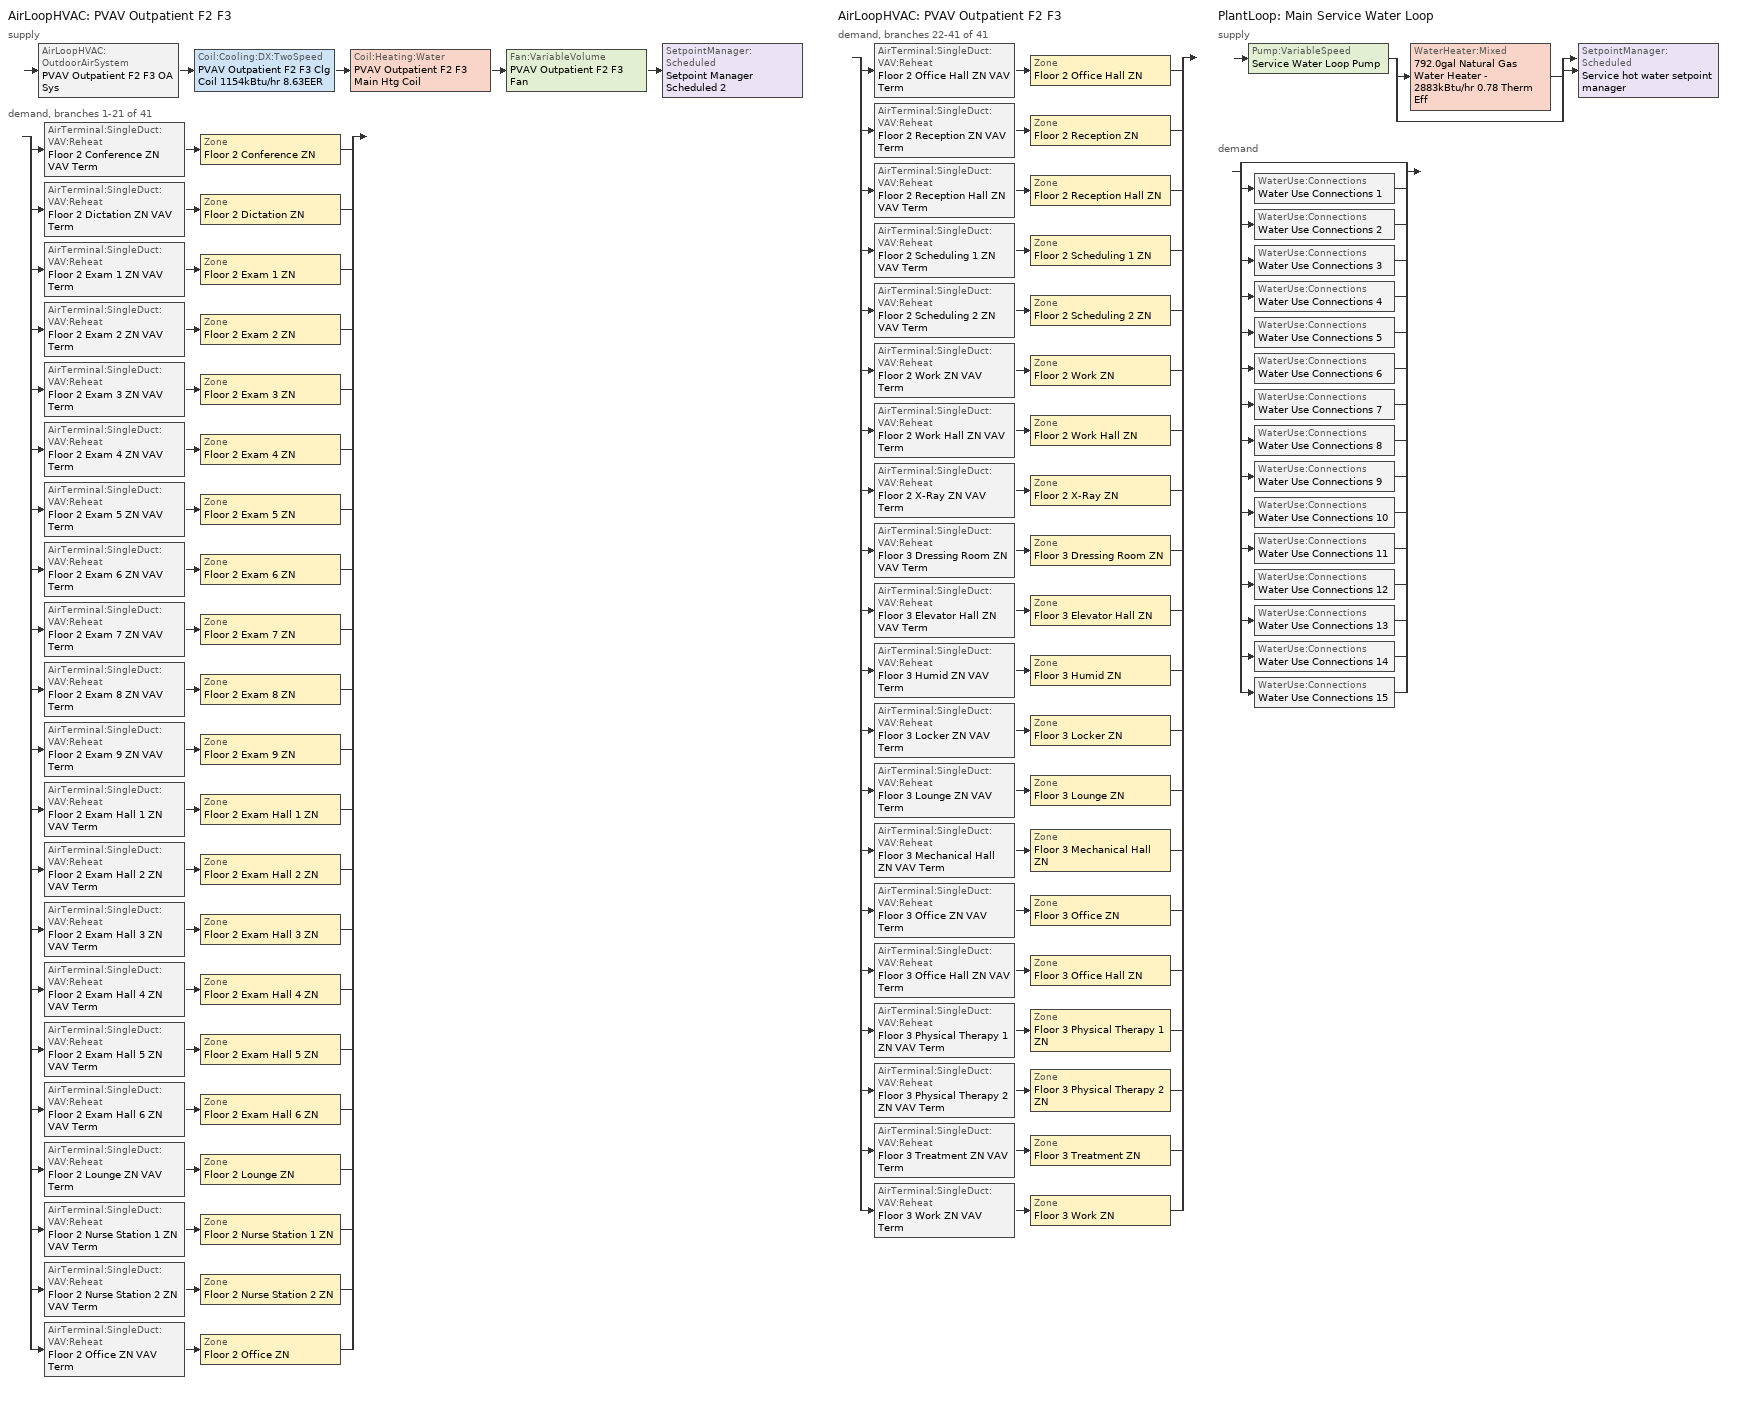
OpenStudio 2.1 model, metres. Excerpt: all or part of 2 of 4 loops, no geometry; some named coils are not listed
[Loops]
AirLoopHVAC 'PVAV Outpatient F2 F3'
 supply: AirLoopHVAC:OutdoorAirSystem 'PVAV Outpatient F2 F3 OA Sys' > Coil:Cooling:DX:TwoSpeed 'PVAV Outpatient F2 F3 Clg Coil 1154kBtu/hr 8.63EER' > Coil:Heating:Water 'PVAV Outpatient F2 F3 Main Htg Coil' > Fan:VariableVolume 'PVAV Outpatient F2 F3 Fan' > SetpointManager:Scheduled 'Setpoint Manager Scheduled 2'
 demand, branches 1-21 of 41: split
  | AirTerminal:SingleDuct:VAV:Reheat 'Floor 2 Conference ZN VAV Term' > Zone 'Floor 2 Conference ZN'
  | AirTerminal:SingleDuct:VAV:Reheat 'Floor 2 Dictation ZN VAV Term' > Zone 'Floor 2 Dictation ZN'
  | AirTerminal:SingleDuct:VAV:Reheat 'Floor 2 Exam 1 ZN VAV Term' > Zone 'Floor 2 Exam 1 ZN'
  | AirTerminal:SingleDuct:VAV:Reheat 'Floor 2 Exam 2 ZN VAV Term' > Zone 'Floor 2 Exam 2 ZN'
  | AirTerminal:SingleDuct:VAV:Reheat 'Floor 2 Exam 3 ZN VAV Term' > Zone 'Floor 2 Exam 3 ZN'
  | AirTerminal:SingleDuct:VAV:Reheat 'Floor 2 Exam 4 ZN VAV Term' > Zone 'Floor 2 Exam 4 ZN'
  | AirTerminal:SingleDuct:VAV:Reheat 'Floor 2 Exam 5 ZN VAV Term' > Zone 'Floor 2 Exam 5 ZN'
  | AirTerminal:SingleDuct:VAV:Reheat 'Floor 2 Exam 6 ZN VAV Term' > Zone 'Floor 2 Exam 6 ZN'
  | AirTerminal:SingleDuct:VAV:Reheat 'Floor 2 Exam 7 ZN VAV Term' > Zone 'Floor 2 Exam 7 ZN'
  | AirTerminal:SingleDuct:VAV:Reheat 'Floor 2 Exam 8 ZN VAV Term' > Zone 'Floor 2 Exam 8 ZN'
  | AirTerminal:SingleDuct:VAV:Reheat 'Floor 2 Exam 9 ZN VAV Term' > Zone 'Floor 2 Exam 9 ZN'
  | AirTerminal:SingleDuct:VAV:Reheat 'Floor 2 Exam Hall 1 ZN VAV Term' > Zone 'Floor 2 Exam Hall 1 ZN'
  | AirTerminal:SingleDuct:VAV:Reheat 'Floor 2 Exam Hall 2 ZN VAV Term' > Zone 'Floor 2 Exam Hall 2 ZN'
  | AirTerminal:SingleDuct:VAV:Reheat 'Floor 2 Exam Hall 3 ZN VAV Term' > Zone 'Floor 2 Exam Hall 3 ZN'
  | AirTerminal:SingleDuct:VAV:Reheat 'Floor 2 Exam Hall 4 ZN VAV Term' > Zone 'Floor 2 Exam Hall 4 ZN'
  | AirTerminal:SingleDuct:VAV:Reheat 'Floor 2 Exam Hall 5 ZN VAV Term' > Zone 'Floor 2 Exam Hall 5 ZN'
  | AirTerminal:SingleDuct:VAV:Reheat 'Floor 2 Exam Hall 6 ZN VAV Term' > Zone 'Floor 2 Exam Hall 6 ZN'
  | AirTerminal:SingleDuct:VAV:Reheat 'Floor 2 Lounge ZN VAV Term' > Zone 'Floor 2 Lounge ZN'
  | AirTerminal:SingleDuct:VAV:Reheat 'Floor 2 Nurse Station 1 ZN VAV Term' > Zone 'Floor 2 Nurse Station 1 ZN'
  | AirTerminal:SingleDuct:VAV:Reheat 'Floor 2 Nurse Station 2 ZN VAV Term' > Zone 'Floor 2 Nurse Station 2 ZN'
  | AirTerminal:SingleDuct:VAV:Reheat 'Floor 2 Office ZN VAV Term' > Zone 'Floor 2 Office ZN'
AirLoopHVAC 'PVAV Outpatient F2 F3'
 demand, branches 22-41 of 41: split
  | AirTerminal:SingleDuct:VAV:Reheat 'Floor 2 Office Hall ZN VAV Term' > Zone 'Floor 2 Office Hall ZN'
  | AirTerminal:SingleDuct:VAV:Reheat 'Floor 2 Reception ZN VAV Term' > Zone 'Floor 2 Reception ZN'
  | AirTerminal:SingleDuct:VAV:Reheat 'Floor 2 Reception Hall ZN VAV Term' > Zone 'Floor 2 Reception Hall ZN'
  | AirTerminal:SingleDuct:VAV:Reheat 'Floor 2 Scheduling 1 ZN VAV Term' > Zone 'Floor 2 Scheduling 1 ZN'
  | AirTerminal:SingleDuct:VAV:Reheat 'Floor 2 Scheduling 2 ZN VAV Term' > Zone 'Floor 2 Scheduling 2 ZN'
  | AirTerminal:SingleDuct:VAV:Reheat 'Floor 2 Work ZN VAV Term' > Zone 'Floor 2 Work ZN'
  | AirTerminal:SingleDuct:VAV:Reheat 'Floor 2 Work Hall ZN VAV Term' > Zone 'Floor 2 Work Hall ZN'
  | AirTerminal:SingleDuct:VAV:Reheat 'Floor 2 X-Ray ZN VAV Term' > Zone 'Floor 2 X-Ray ZN'
  | AirTerminal:SingleDuct:VAV:Reheat 'Floor 3 Dressing Room ZN VAV Term' > Zone 'Floor 3 Dressing Room ZN'
  | AirTerminal:SingleDuct:VAV:Reheat 'Floor 3 Elevator Hall ZN VAV Term' > Zone 'Floor 3 Elevator Hall ZN'
  | AirTerminal:SingleDuct:VAV:Reheat 'Floor 3 Humid ZN VAV Term' > Zone 'Floor 3 Humid ZN'
  | AirTerminal:SingleDuct:VAV:Reheat 'Floor 3 Locker ZN VAV Term' > Zone 'Floor 3 Locker ZN'
  | AirTerminal:SingleDuct:VAV:Reheat 'Floor 3 Lounge ZN VAV Term' > Zone 'Floor 3 Lounge ZN'
  | AirTerminal:SingleDuct:VAV:Reheat 'Floor 3 Mechanical Hall ZN VAV Term' > Zone 'Floor 3 Mechanical Hall ZN'
  | AirTerminal:SingleDuct:VAV:Reheat 'Floor 3 Office ZN VAV Term' > Zone 'Floor 3 Office ZN'
  | AirTerminal:SingleDuct:VAV:Reheat 'Floor 3 Office Hall ZN VAV Term' > Zone 'Floor 3 Office Hall ZN'
  | AirTerminal:SingleDuct:VAV:Reheat 'Floor 3 Physical Therapy 1 ZN VAV Term' > Zone 'Floor 3 Physical Therapy 1 ZN'
  | AirTerminal:SingleDuct:VAV:Reheat 'Floor 3 Physical Therapy 2 ZN VAV Term' > Zone 'Floor 3 Physical Therapy 2 ZN'
  | AirTerminal:SingleDuct:VAV:Reheat 'Floor 3 Treatment ZN VAV Term' > Zone 'Floor 3 Treatment ZN'
  | AirTerminal:SingleDuct:VAV:Reheat 'Floor 3 Work ZN VAV Term' > Zone 'Floor 3 Work ZN'
PlantLoop 'Main Service Water Loop'
 supply: Pump:VariableSpeed 'Service Water Loop Pump' > split
  | WaterHeater:Mixed '792.0gal Natural Gas Water Heater - 2883kBtu/hr 0.78 Therm Eff'
  | bypass
  join > SetpointManager:Scheduled 'Service hot water setpoint manager'
 demand: split
  | bypass
  | WaterUse:Connections 'Water Use Connections 1'
  | WaterUse:Connections 'Water Use Connections 2'
  | WaterUse:Connections 'Water Use Connections 3'
  | WaterUse:Connections 'Water Use Connections 4'
  | WaterUse:Connections 'Water Use Connections 5'
  | WaterUse:Connections 'Water Use Connections 6'
  | WaterUse:Connections 'Water Use Connections 7'
  | WaterUse:Connections 'Water Use Connections 8'
  | WaterUse:Connections 'Water Use Connections 9'
  | WaterUse:Connections 'Water Use Connections 10'
  | WaterUse:Connections 'Water Use Connections 11'
  | WaterUse:Connections 'Water Use Connections 12'
  | WaterUse:Connections 'Water Use Connections 13'
  | WaterUse:Connections 'Water Use Connections 14'
  | WaterUse:Connections 'Water Use Connections 15'
[Sizing:Zone] Zone Cooling Design Supply Air Temperature Input Method=SupplyAirTemperature; Zone Cooling Design Supply Air Temperature {C}=12.7778; Zone Cooling Design Supply Air Temperature Difference {deltaC}=11.11; Zone Heating Design Supply Air Temperature Input Method=SupplyAirTemperature; Zone Heating Design Supply Air Temperature {C}=50; Zone Heating Design Supply Air Temperature Difference {deltaC}=11.11; Zone Cooling Design Supply Air Humidity Ratio {kg-H2O/kg-air}=0.0085; Zone Heating Design Supply Air Humidity Ratio {kg-H2O/kg-air}=0.008; Heating Design Air Flow Method=DesignDay; Account for Dedicated Outdoor Air System=No; Dedicated Outdoor Air System Control Strategy=NeutralSupplyAir; Dedicated Outdoor Air Low Setpoint Temperature for Design {C}=autosize; Dedicated Outdoor Air High Setpoint Temperature for Design {C}=autosize
Name | Cooling Design Air Flow Method | Cooling Minimum Air Flow {m3/s}
Floor 2 Conference ZN; Floor 2 Exam Hall 4 ZN; Floor 2 Scheduling 1 ZN; Floor 2 Exam Hall 3 ZN; Floor 2 Office ZN; Floor 3 Locker ZN; Floor 2 Exam Hall 1 ZN; Floor 2 Exam Hall 2 ZN; Floor 2 Reception Hall ZN; Floor 3 Office Hall ZN; Floor 3 Mechanical Hall ZN; Floor 2 Lounge ZN; Floor 2 Nurse Station 2 ZN; Floor 3 Lounge ZN; Floor 2 Exam Hall 5 ZN; Floor 2 Dictation ZN; Floor 3 Humid ZN; Floor 3 Elevator Hall ZN; Floor 2 Exam Hall 6 ZN; Floor 2 Nurse Station 1 ZN; Floor 2 X-Ray ZN; Floor 2 Reception ZN; Floor 2 Work Hall ZN; Floor 2 Office Hall ZN; Floor 3 Work ZN; Floor 2 Work ZN; Floor 2 Scheduling 2 ZN; Floor 3 Dressing Room ZN; Floor 3 Office ZN | DesignDay
Floor 2 Exam 2 ZN | DesignDayWithLimit | 0.254852
Floor 2 Exam 9 ZN | DesignDayWithLimit | 0.186891
Floor 2 Exam 3 ZN | DesignDayWithLimit | 0.339802
Floor 3 Physical Therapy 1 ZN | DesignDayWithLimit | 0.613532
Floor 3 Physical Therapy 2 ZN | DesignDayWithLimit | 0.279393
Floor 2 Exam 7 ZN | DesignDayWithLimit | 0.373782
Floor 3 Treatment ZN | DesignDayWithLimit | 0.224647
Floor 2 Exam 8 ZN | DesignDayWithLimit | 0.127426
Floor 2 Exam 1 ZN | DesignDayWithLimit | 0.169901
Floor 2 Exam 4 ZN | DesignDayWithLimit | 0.0396436
Floor 2 Exam 5 ZN | DesignDayWithLimit | 0.165182
Floor 2 Exam 6 ZN | DesignDayWithLimit | 0.106188
[Zone equipment]
Floor 2 Conference ZN: Floor 2 Conference ZN VAV Term
Floor 2 Exam Hall 4 ZN: Floor 2 Exam Hall 4 ZN VAV Term
Floor 2 Exam 2 ZN: Floor 2 Exam 2 ZN VAV Term
Floor 2 Scheduling 1 ZN: Floor 2 Scheduling 1 ZN VAV Term
Floor 2 Exam Hall 3 ZN: Floor 2 Exam Hall 3 ZN VAV Term
Floor 2 Office ZN: Floor 2 Office ZN VAV Term
Floor 3 Locker ZN: Floor 3 Locker ZN VAV Term
Floor 2 Exam Hall 1 ZN: Floor 2 Exam Hall 1 ZN VAV Term
Floor 2 Exam 9 ZN: Floor 2 Exam 9 ZN VAV Term
Floor 2 Exam 3 ZN: Floor 2 Exam 3 ZN VAV Term
Floor 3 Physical Therapy 1 ZN: Floor 3 Physical Therapy 1 ZN VAV Term
Floor 2 Exam Hall 2 ZN: Floor 2 Exam Hall 2 ZN VAV Term
Floor 3 Physical Therapy 2 ZN: Floor 3 Physical Therapy 2 ZN VAV Term
Floor 2 Reception Hall ZN: Floor 2 Reception Hall ZN VAV Term
Floor 3 Office Hall ZN: Floor 3 Office Hall ZN VAV Term
Floor 3 Mechanical Hall ZN: Floor 3 Mechanical Hall ZN VAV Term
Floor 2 Lounge ZN: Floor 2 Lounge ZN VAV Term
Floor 2 Nurse Station 2 ZN: Floor 2 Nurse Station 2 ZN VAV Term
Floor 3 Lounge ZN: Floor 3 Lounge ZN VAV Term
Floor 2 Exam Hall 5 ZN: Floor 2 Exam Hall 5 ZN VAV Term
Floor 2 Dictation ZN: Floor 2 Dictation ZN VAV Term
Floor 3 Humid ZN: Floor 3 Humid ZN VAV Term
Floor 2 Exam 7 ZN: Floor 2 Exam 7 ZN VAV Term
Floor 3 Elevator Hall ZN: Floor 3 Elevator Hall ZN VAV Term
Floor 3 Treatment ZN: Floor 3 Treatment ZN VAV Term
Floor 2 Exam Hall 6 ZN: Floor 2 Exam Hall 6 ZN VAV Term
Floor 2 Nurse Station 1 ZN: Floor 2 Nurse Station 1 ZN VAV Term
Floor 2 Exam 8 ZN: Floor 2 Exam 8 ZN VAV Term
Floor 2 X-Ray ZN: Floor 2 X-Ray ZN VAV Term
Floor 2 Reception ZN: Floor 2 Reception ZN VAV Term
Floor 2 Work Hall ZN: Floor 2 Work Hall ZN VAV Term
Floor 2 Exam 1 ZN: Floor 2 Exam 1 ZN VAV Term
Floor 2 Office Hall ZN: Floor 2 Office Hall ZN VAV Term
Floor 3 Work ZN: Floor 3 Work ZN VAV Term
Floor 2 Work ZN: Floor 2 Work ZN VAV Term
Floor 2 Scheduling 2 ZN: Floor 2 Scheduling 2 ZN VAV Term
Floor 2 Exam 4 ZN: Floor 2 Exam 4 ZN VAV Term
Floor 2 Exam 5 ZN: Floor 2 Exam 5 ZN VAV Term
Floor 2 Exam 6 ZN: Floor 2 Exam 6 ZN VAV Term
Floor 3 Dressing Room ZN: Floor 3 Dressing Room ZN VAV Term
Floor 3 Office ZN: Floor 3 Office ZN VAV Term
[PlantLoop]
Main Service Water Loop: Maximum Loop Temperature {C}=60; Minimum Loop Temperature {C}=10; Plant Loop Volume {m3}=Autocalculate; Load Distribution Scheme=Optimal
[Sizing:Plant]
Main Service Water Loop: Loop Type=Heating; Design Loop Exit Temperature {C}=60; Loop Design Temperature Difference {deltaC}=5; Sizing Option=NonCoincident; Zone Timesteps in Averaging Window=1; Coincident Sizing Factor Mode=None
[SetpointManager:Scheduled] Control Variable=Temperature
Name | Schedule
Setpoint Manager Scheduled 2 | Supply Air Temp - 55F 1
Service hot water setpoint manager | Service Water Loop Temp - 140F
[AirLoopHVAC]
PVAV Outpatient F2 F3: Availability Schedule=OutPatientHealthCare HVACOperationSchd; Availability Manager=Availability Manager Night Cycle 2; Design Supply Air Flow Rate {m3/s}=AutoSize
[Sizing:System]
PVAV Outpatient F2 F3: Type of Load to Size On=Sensible; Design Outdoor Air Flow Rate {m3/s}=Autosize; Minimum System Air Flow Ratio=0.3; Preheat Design Temperature {C}=7; Preheat Design Humidity Ratio {kg-H2O/kg-Air}=0.008; Precool Design Temperature {C}=12.8; Precool Design Humidity Ratio {kg-H2O/kg-Air}=0.008; Central Cooling Design Supply Air Temperature {C}=14; Central Heating Design Supply Air Temperature {C}=16.6667; Sizing Option=Coincident; 100% Outdoor Air in Cooling=No; 100% Outdoor Air in Heating=No; Central Cooling Design Supply Air Humidity Ratio {kg-H2O/kg-Air}=0.0085; Central Heating Design Supply Air Humidity Ratio {kg-H2O/kg-Air}=0.008; Cooling Design Air Flow Method=DesignDay; Cooling Design Air Flow Rate {m3/s}=0; Heating Design Air Flow Method=DesignDay; Heating Design Air Flow Rate {m3/s}=0; System Outdoor Air Method=ZoneSum; Zone Maximum Outdoor Air Fraction=1; Cooling Supply Air Flow Rate Per Floor Area {m3/s-m2}=0.00996765; Cooling Fraction of Autosized Cooling Supply Air Flow Rate=1; Cooling Supply Air Flow Rate Per Unit Cooling Capacity {m3/s-W}=3.94755e-05; Heating Supply Air Flow Rate Per Floor Area {m3/s-m2}=0.00996765; Heating Fraction of Autosized Heating Supply Air Flow Rate=1; Heating Fraction of Autosized Cooling Supply Air Flow Rate=1; Heating Supply Air Flow Rate Per Unit Heating Capacity {m3/s-W}=3.15882e-05; Cooling Design Capacity Method=CoolingDesignCapacity; Cooling Design Capacity {W}=autosize; Cooling Design Capacity Per Floor Area {W/m2}=234.7; Fraction of Autosized Cooling Design Capacity=1; Heating Design Capacity Method=HeatingDesignCapacity; Heating Design Capacity {W}=autosize; Heating Design Capacity Per Floor Area {W/m2}=157; Fraction of Autosized Heating Design Capacity=1; Central Cooling Capacity Control Method=OnOff
[AvailabilityManager:NightCycle]
Availability Manager Night Cycle 2: Control Type=CycleOnAny; Thermostat Tolerance {deltaC}=1; Cycling Run Time {s}=3600
[Fan:VariableVolume]
PVAV Outpatient F2 F3 Fan: Availability Schedule=Always On Discrete; Fan Efficiency=0.6084; Pressure Rise {Pa}=1389.92; Maximum Flow Rate {m3/s}=Autosize; Fan Power Minimum Flow Rate Input Method=Fraction; Fan Power Minimum Flow Fraction=0.7; Fan Power Minimum Air Flow Rate {m3/s}=0; Motor Efficiency=0.936; Motor In Airstream Fraction=1; Fan Power Coefficient 1=0.1631; Fan Power Coefficient 2=1.5901; Fan Power Coefficient 3=-0.8817; Fan Power Coefficient 4=0.1281; Fan Power Coefficient 5=0
[Coil:Cooling:DX:TwoSpeed]
PVAV Outpatient F2 F3 Clg Coil 1154kBtu/hr 8.63EER: Availability Schedule=Always On Discrete; Rated High Speed Total Cooling Capacity {W}=Autosize; Rated High Speed Sensible Heat Ratio=Autosize; Rated High Speed COP {W/W}=3.69773; Rated High Speed Air Flow Rate {m3/s}=Autosize; Total Cooling Capacity Function of Temperature Curve=DOE Ref DX Clg Coil Cool-Cap-fT 2; Total Cooling Capacity Function of Flow Fraction Curve=DOE Ref DX Clg Coil Cool-CAP-fFlow 1; Energy Input Ratio Function of Temperature Curve=DOE Ref DX Clg Coil Cool-EIR-fT 2; Energy Input Ratio Function of Flow Fraction Curve=DOE Ref DX Clg Coil Cool-EIR-fFlow 1; Part Load Fraction Correlation Curve=DOE Ref DX Clg Coil Cool-PLF-fPLR 1; Rated Low Speed Total Cooling Capacity {W}=Autosize; Rated Low Speed Sensible Heat Ratio=0.69; Rated Low Speed COP {W/W}=3.69773; Low Speed Total Cooling Capacity Function of Temperature Curve=DOE Ref DX Clg Coil Cool-Cap-fT 3; Low Speed Energy Input Ratio Function of Temperature Curve=DOE Ref DX Clg Coil Cool-EIR-fT 3; Condenser Type=AirCooled; High Speed Evaporative Condenser Effectiveness=0; High Speed Evaporative Condenser Air Flow Rate {m3/s}=Autosize; High Speed Evaporative Condenser Pump Rated Power Consumption {W}=Autosize; Low Speed Evaporative Condenser Effectiveness=0; Low Speed Evaporative Condenser Air Flow Rate {m3/s}=Autosize; Low Speed Evaporative Condenser Pump Rated Power Consumption {W}=Autosize; Basin Heater Capacity {W/K}=10; Basin Heater Setpoint Temperature {C}=2
[Controller:OutdoorAir]
Controller Outdoor Air 2: Minimum Outdoor Air Flow Rate {m3/s}=0; Maximum Outdoor Air Flow Rate {m3/s}=Autosize; Economizer Control Type=NoEconomizer; Economizer Control Action Type=ModulateFlow; Economizer Maximum Limit Dry-Bulb Temperature {C}=28; Economizer Maximum Limit Enthalpy {J/kg}=64000; Economizer Minimum Limit Dry-Bulb Temperature {C}=-100; Lockout Type=LockoutWithCompressor; Minimum Limit Type=FixedMinimum; Minimum Outdoor Air Schedule=Always On Discrete; Controller Mechanical Ventilation=PVAV Outpatient F2 F3 Ventilation Controller; High Humidity Control=No; Heat Recovery Bypass Control Type=BypassWhenWithinEconomizerLimits
[Controller:MechanicalVentilation]
PVAV Outpatient F2 F3 Ventilation Controller: Availability Schedule=OutPatientHealthCare BLDG_OA_SCH_Pre2004; System Outdoor Air Method=ZoneSum
[AirLoopHVAC:OutdoorAirSystem]
PVAV Outpatient F2 F3 OA Sys: Controller=Controller Outdoor Air 2
[AirTerminal:SingleDuct:VAV:Reheat] Availability Schedule=Always On Discrete; Maximum Air Flow Rate {m3/s}=AutoSize; Zone Minimum Air Flow Input Method=Constant; Constant Minimum Air Flow Fraction=0.3; Fixed Minimum Air Flow Rate {m3/s}=0; Maximum Hot Water or Steam Flow Rate {m3/s}=AutoSize; Minimum Hot Water or Steam Flow Rate {m3/s}=0; Convergence Tolerance=0.001; Damper Heating Action=Normal; Maximum Flow per Zone Floor Area During Reheat {m3/s-m2}=AutoSize; Maximum Flow Fraction During Reheat=AutoSize; Maximum Reheat Air Temperature {C}=35; Control For Outdoor Air=No
Name | Reheat Coil
Floor 2 Conference ZN VAV Term | Floor 2 Conference ZN Rht Coil
Floor 2 Dictation ZN VAV Term | Floor 2 Dictation ZN Rht Coil
Floor 2 Exam 1 ZN VAV Term | Floor 2 Exam 1 ZN Rht Coil
Floor 2 Exam 2 ZN VAV Term | Floor 2 Exam 2 ZN Rht Coil
Floor 2 Exam 3 ZN VAV Term | Floor 2 Exam 3 ZN Rht Coil
Floor 2 Exam 4 ZN VAV Term | Floor 2 Exam 4 ZN Rht Coil
Floor 2 Exam 5 ZN VAV Term | Floor 2 Exam 5 ZN Rht Coil
Floor 2 Exam 6 ZN VAV Term | Floor 2 Exam 6 ZN Rht Coil
Floor 2 Exam 7 ZN VAV Term | Floor 2 Exam 7 ZN Rht Coil
Floor 2 Exam 8 ZN VAV Term | Floor 2 Exam 8 ZN Rht Coil
Floor 2 Exam 9 ZN VAV Term | Floor 2 Exam 9 ZN Rht Coil
Floor 2 Exam Hall 1 ZN VAV Term | Floor 2 Exam Hall 1 ZN Rht Coil
Floor 2 Exam Hall 2 ZN VAV Term | Floor 2 Exam Hall 2 ZN Rht Coil
Floor 2 Exam Hall 3 ZN VAV Term | Floor 2 Exam Hall 3 ZN Rht Coil
Floor 2 Exam Hall 4 ZN VAV Term | Floor 2 Exam Hall 4 ZN Rht Coil
Floor 2 Exam Hall 5 ZN VAV Term | Floor 2 Exam Hall 5 ZN Rht Coil
Floor 2 Exam Hall 6 ZN VAV Term | Floor 2 Exam Hall 6 ZN Rht Coil
Floor 2 Lounge ZN VAV Term | Floor 2 Lounge ZN Rht Coil
Floor 2 Nurse Station 1 ZN VAV Term | Floor 2 Nurse Station 1 ZN Rht Coil
Floor 2 Nurse Station 2 ZN VAV Term | Floor 2 Nurse Station 2 ZN Rht Coil
Floor 2 Office ZN VAV Term | Floor 2 Office ZN Rht Coil
Floor 2 Office Hall ZN VAV Term | Floor 2 Office Hall ZN Rht Coil
Floor 2 Reception ZN VAV Term | Floor 2 Reception ZN Rht Coil
Floor 2 Reception Hall ZN VAV Term | Floor 2 Reception Hall ZN Rht Coil
Floor 2 Scheduling 1 ZN VAV Term | Floor 2 Scheduling 1 ZN Rht Coil
Floor 2 Scheduling 2 ZN VAV Term | Floor 2 Scheduling 2 ZN Rht Coil
Floor 2 Work ZN VAV Term | Floor 2 Work ZN Rht Coil
Floor 2 Work Hall ZN VAV Term | Floor 2 Work Hall ZN Rht Coil
Floor 2 X-Ray ZN VAV Term | Floor 2 X-Ray ZN Rht Coil
Floor 3 Dressing Room ZN VAV Term | Floor 3 Dressing Room ZN Rht Coil
Floor 3 Elevator Hall ZN VAV Term | Floor 3 Elevator Hall ZN Rht Coil
Floor 3 Humid ZN VAV Term | Floor 3 Humid ZN Rht Coil
Floor 3 Locker ZN VAV Term | Floor 3 Locker ZN Rht Coil
Floor 3 Lounge ZN VAV Term | Floor 3 Lounge ZN Rht Coil
Floor 3 Mechanical Hall ZN VAV Term | Floor 3 Mechanical Hall ZN Rht Coil
Floor 3 Office ZN VAV Term | Floor 3 Office ZN Rht Coil
Floor 3 Office Hall ZN VAV Term | Floor 3 Office Hall ZN Rht Coil
Floor 3 Physical Therapy 1 ZN VAV Term | Floor 3 Physical Therapy 1 ZN Rht Coil
Floor 3 Physical Therapy 2 ZN VAV Term | Floor 3 Physical Therapy 2 ZN Rht Coil
Floor 3 Treatment ZN VAV Term | Floor 3 Treatment ZN Rht Coil
Floor 3 Work ZN VAV Term | Floor 3 Work ZN Rht Coil
[Coil:Heating:Electric] Availability Schedule=Always On Discrete
Floor 2 Conference ZN Rht Coil; Floor 2 Dictation ZN Rht Coil; Floor 2 Exam 1 ZN Rht Coil; Floor 2 Exam 2 ZN Rht Coil; Floor 2 Exam 3 ZN Rht Coil; Floor 2 Exam 4 ZN Rht Coil; Floor 2 Exam 5 ZN Rht Coil; Floor 2 Exam 6 ZN Rht Coil; Floor 2 Exam 7 ZN Rht Coil; Floor 2 Exam 8 ZN Rht Coil; Floor 2 Exam 9 ZN Rht Coil; Floor 2 Exam Hall 1 ZN Rht Coil; Floor 2 Exam Hall 2 ZN Rht Coil; Floor 2 Exam Hall 3 ZN Rht Coil; Floor 2 Exam Hall 4 ZN Rht Coil; Floor 2 Exam Hall 5 ZN Rht Coil; Floor 2 Exam Hall 6 ZN Rht Coil; Floor 2 Lounge ZN Rht Coil; Floor 2 Nurse Station 1 ZN Rht Coil; Floor 2 Nurse Station 2 ZN Rht Coil; Floor 2 Office ZN Rht Coil; Floor 2 Office Hall ZN Rht Coil; Floor 2 Reception ZN Rht Coil; Floor 2 Reception Hall ZN Rht Coil; Floor 2 Scheduling 1 ZN Rht Coil; Floor 2 Scheduling 2 ZN Rht Coil; Floor 2 Work ZN Rht Coil; Floor 2 Work Hall ZN Rht Coil; Floor 2 X-Ray ZN Rht Coil; Floor 3 Dressing Room ZN Rht Coil; Floor 3 Elevator Hall ZN Rht Coil; Floor 3 Humid ZN Rht Coil; Floor 3 Locker ZN Rht Coil; Floor 3 Lounge ZN Rht Coil; Floor 3 Mechanical Hall ZN Rht Coil; Floor 3 Office ZN Rht Coil; Floor 3 Office Hall ZN Rht Coil; Floor 3 Physical Therapy 1 ZN Rht Coil; Floor 3 Physical Therapy 2 ZN Rht Coil; Floor 3 Treatment ZN Rht Coil; Floor 3 Work ZN Rht Coil
[Pump:VariableSpeed]
Service Water Loop Pump: Rated Pump Head {Pa}=179352; Motor Efficiency=0.825; Pump Control Type=Intermittent
[WaterHeater:Mixed]
792.0gal Natural Gas Water Heater - 2883kBtu/hr 0.78 Therm Eff: Tank Volume {m3}=2.99805; Setpoint Temperature Schedule=Service Water Loop Temp - 140F; Deadband Temperature Difference {deltaC}=2; Maximum Temperature Limit {C}=82.2222; Heater Control Type=Cycle; Heater Maximum Capacity {W}=845000; Heater Fuel Type=NaturalGas; Heater Thermal Efficiency=0.78; Off Cycle Parasitic Fuel Consumption Rate {W}=19.9992; Off Cycle Parasitic Fuel Type=NaturalGas; Off Cycle Parasitic Heat Fraction to Tank=0.8; On Cycle Parasitic Fuel Consumption Rate {W}=19.9992; On Cycle Parasitic Fuel Type=NaturalGas; On Cycle Parasitic Heat Fraction to Tank=0; Ambient Temperature Indicator=Schedule; Ambient Temperature Schedule=Water Heater Ambient Temp Schedule - 70F; Off Cycle Loss Coefficient to Ambient Temperature {W/K}=5.99799; On Cycle Loss Coefficient to Ambient Temperature {W/K}=5.99799; Use Side Effectiveness=1; Source Side Effectiveness=1; Use Side Design Flow Rate {m3/s}=autosize; Source Side Design Flow Rate {m3/s}=autosize; Indirect Water Heating Recovery Time {hr}=1.5
[WaterUse:Connections]
Name | Water Use Equipment Name 1
Water Use Connections 1 | Floor 1 anesthesia Service Water Use 0.02gal/min
Water Use Connections 2 | Floor 1 mri room Service Water Use 0.02gal/min
Water Use Connections 3 | Floor 1 mri control room Service Water Use 0.02gal/min
Water Use Connections 4 | Floor 1 operating room 1 Service Water Use 0.1gal/min
Water Use Connections 5 | Floor 1 operating room 2 Service Water Use 0.1gal/min
Water Use Connections 6 | Floor 1 operating room 3 Service Water Use 0.1gal/min
Water Use Connections 7 | Floor 1 pacu Service Water Use 0.01gal/min
Water Use Connections 8 | Floor 1 recovery room Service Water Use 0.03gal/min
Water Use Connections 9 | Floor 1 step down Service Water Use 0.02gal/min
Water Use Connections 10 | Floor 3 physical therapy 1 Service Water Use 0.02gal/min
Water Use Connections 11 | Floor 3 physical therapy 2 Service Water Use 0.01gal/min
Water Use Connections 12 | Floor 1 pre-op room 1 Service Water Use 0.01gal/min
Water Use Connections 13 | Floor 1 pre-op room 2 Service Water Use 0.02gal/min
Water Use Connections 14 | Floor 1 procedure room Service Water Use 0.02gal/min
Water Use Connections 15 | Floor 2 x-ray Service Water Use 0.02gal/min
[WaterUse:Equipment:Definition]
Name | Peak Flow Rate {m3/s} | Target Temperature Schedule | Sensible Fraction Schedule | Latent Fraction Schedule
Floor 1 anesthesia Service Water Use Def 0.02gal/min | 1.0515e-06 | Schedule Ruleset 5 | Schedule Ruleset 3 | Schedule Ruleset 4
Floor 1 mri room Service Water Use Def 0.02gal/min | 1.0515e-06 | Schedule Ruleset 8 | Schedule Ruleset 6 | Schedule Ruleset 7
Floor 1 mri control room Service Water Use Def 0.02gal/min | 1.0515e-06 | Schedule Ruleset 11 | Schedule Ruleset 9 | Schedule Ruleset 10
Floor 1 operating room 1 Service Water Use Def 0.1gal/min | 6.14862e-06 | Schedule Ruleset 14 | Schedule Ruleset 12 | Schedule Ruleset 13
Floor 1 operating room 2 Service Water Use Def 0.1gal/min | 6.41595e-06 | Schedule Ruleset 17 | Schedule Ruleset 15 | Schedule Ruleset 16
Floor 1 operating room 3 Service Water Use Def 0.1gal/min | 6.36249e-06 | Schedule Ruleset 20 | Schedule Ruleset 18 | Schedule Ruleset 19
Floor 1 pacu Service Water Use Def 0.01gal/min | 3.59375e-07 | Schedule Ruleset 23 | Schedule Ruleset 21 | Schedule Ruleset 22
Floor 1 recovery room Service Water Use Def 0.03gal/min | 1.79687e-06 | Schedule Ruleset 26 | Schedule Ruleset 24 | Schedule Ruleset 25
Floor 1 step down Service Water Use Def 0.02gal/min | 9.98263e-07 | Schedule Ruleset 29 | Schedule Ruleset 27 | Schedule Ruleset 28
Floor 3 physical therapy 1 Service Water Use Def 0.02gal/min | 1.44498e-06 | Schedule Ruleset 32 | Schedule Ruleset 30 | Schedule Ruleset 31
Floor 3 physical therapy 2 Service Water Use Def 0.01gal/min | 6.58023e-07 | Schedule Ruleset 35 | Schedule Ruleset 33 | Schedule Ruleset 34
Floor 1 pre-op room 1 Service Water Use Def 0.01gal/min | 7.54209e-07 | Schedule Ruleset 38 | Schedule Ruleset 36 | Schedule Ruleset 37
Floor 1 pre-op room 2 Service Water Use Def 0.02gal/min | 1.3488e-06 | Schedule Ruleset 41 | Schedule Ruleset 39 | Schedule Ruleset 40
Floor 1 procedure room Service Water Use Def 0.02gal/min | 1.0515e-06 | Schedule Ruleset 44 | Schedule Ruleset 42 | Schedule Ruleset 43
Floor 2 x-ray Service Water Use Def 0.02gal/min | 1.0515e-06 | Schedule Ruleset 47 | Schedule Ruleset 45 | Schedule Ruleset 46
[WaterUse:Equipment] Flow Rate Fraction Schedule=OutPatientHealthCare BLDG_SWH_SCH_Pre2004
Name | Water Use Equipment Definition
Floor 1 anesthesia Service Water Use 0.02gal/min | Floor 1 anesthesia Service Water Use Def 0.02gal/min
Floor 1 mri room Service Water Use 0.02gal/min | Floor 1 mri room Service Water Use Def 0.02gal/min
Floor 1 mri control room Service Water Use 0.02gal/min | Floor 1 mri control room Service Water Use Def 0.02gal/min
Floor 1 operating room 1 Service Water Use 0.1gal/min | Floor 1 operating room 1 Service Water Use Def 0.1gal/min
Floor 1 operating room 2 Service Water Use 0.1gal/min | Floor 1 operating room 2 Service Water Use Def 0.1gal/min
Floor 1 operating room 3 Service Water Use 0.1gal/min | Floor 1 operating room 3 Service Water Use Def 0.1gal/min
Floor 1 pacu Service Water Use 0.01gal/min | Floor 1 pacu Service Water Use Def 0.01gal/min
Floor 1 recovery room Service Water Use 0.03gal/min | Floor 1 recovery room Service Water Use Def 0.03gal/min
Floor 1 step down Service Water Use 0.02gal/min | Floor 1 step down Service Water Use Def 0.02gal/min
Floor 3 physical therapy 1 Service Water Use 0.02gal/min | Floor 3 physical therapy 1 Service Water Use Def 0.02gal/min
Floor 3 physical therapy 2 Service Water Use 0.01gal/min | Floor 3 physical therapy 2 Service Water Use Def 0.01gal/min
Floor 1 pre-op room 1 Service Water Use 0.01gal/min | Floor 1 pre-op room 1 Service Water Use Def 0.01gal/min
Floor 1 pre-op room 2 Service Water Use 0.02gal/min | Floor 1 pre-op room 2 Service Water Use Def 0.02gal/min
Floor 1 procedure room Service Water Use 0.02gal/min | Floor 1 procedure room Service Water Use Def 0.02gal/min
Floor 2 x-ray Service Water Use 0.02gal/min | Floor 2 x-ray Service Water Use Def 0.02gal/min
[Schedule:Ruleset]
OutPatientHealthCare HVACOperationSchd: Default Day Schedule=OutPatientHealthCare HVACOperationSchd Default; Summer Design Day Schedule=OutPatientHealthCare HVACOperationSchd Summer Design Day; Winter Design Day Schedule=OutPatientHealthCare HVACOperationSchd Winter Design Day
OutPatientHealthCare BLDG_OA_SCH_Pre2004: Default Day Schedule=OutPatientHealthCare BLDG_OA_SCH_Pre2004 Default; Summer Design Day Schedule=OutPatientHealthCare BLDG_OA_SCH_Pre2004 Summer Design Day; Winter Design Day Schedule=OutPatientHealthCare BLDG_OA_SCH_Pre2004 Winter Design Day
Supply Air Temp - 55F 1: Default Day Schedule=Supply Air Temp - 55F Default 1
Service Water Loop Temp - 140F: Default Day Schedule=Service Water Loop Temp - 140F Default
Water Heater Ambient Temp Schedule - 70F: Default Day Schedule=Water Heater Ambient Temp Schedule - 70F Default
Schedule Ruleset 3: Default Day Schedule=Schedule Day 36
Schedule Ruleset 4: Default Day Schedule=Schedule Day 37
Schedule Ruleset 5: Default Day Schedule=Schedule Day 38
OutPatientHealthCare BLDG_SWH_SCH_Pre2004: Default Day Schedule=OutPatientHealthCare BLDG_SWH_SCH_Pre2004 Default; Summer Design Day Schedule=OutPatientHealthCare BLDG_SWH_SCH_Pre2004 Summer Design Day; Winter Design Day Schedule=Schedule Day 87
Schedule Ruleset 6: Default Day Schedule=Schedule Day 40
Schedule Ruleset 7: Default Day Schedule=Schedule Day 41
Schedule Ruleset 8: Default Day Schedule=Schedule Day 42
Schedule Ruleset 9: Default Day Schedule=Schedule Day 43
Schedule Ruleset 10: Default Day Schedule=Schedule Day 44
Schedule Ruleset 11: Default Day Schedule=Schedule Day 45
Schedule Ruleset 12: Default Day Schedule=Schedule Day 46
Schedule Ruleset 13: Default Day Schedule=Schedule Day 47
Schedule Ruleset 14: Default Day Schedule=Schedule Day 48
Schedule Ruleset 15: Default Day Schedule=Schedule Day 49
Schedule Ruleset 16: Default Day Schedule=Schedule Day 50
Schedule Ruleset 17: Default Day Schedule=Schedule Day 51
Schedule Ruleset 18: Default Day Schedule=Schedule Day 52
Schedule Ruleset 19: Default Day Schedule=Schedule Day 53
Schedule Ruleset 20: Default Day Schedule=Schedule Day 54
Schedule Ruleset 21: Default Day Schedule=Schedule Day 55
Schedule Ruleset 22: Default Day Schedule=Schedule Day 56
Schedule Ruleset 23: Default Day Schedule=Schedule Day 57
Schedule Ruleset 24: Default Day Schedule=Schedule Day 58
Schedule Ruleset 25: Default Day Schedule=Schedule Day 59
Schedule Ruleset 26: Default Day Schedule=Schedule Day 60
Schedule Ruleset 27: Default Day Schedule=Schedule Day 61
Schedule Ruleset 28: Default Day Schedule=Schedule Day 62
Schedule Ruleset 29: Default Day Schedule=Schedule Day 63
Schedule Ruleset 30: Default Day Schedule=Schedule Day 64
Schedule Ruleset 31: Default Day Schedule=Schedule Day 65
Schedule Ruleset 32: Default Day Schedule=Schedule Day 66
Schedule Ruleset 33: Default Day Schedule=Schedule Day 67
Schedule Ruleset 34: Default Day Schedule=Schedule Day 68
Schedule Ruleset 35: Default Day Schedule=Schedule Day 69
Schedule Ruleset 36: Default Day Schedule=Schedule Day 70
Schedule Ruleset 37: Default Day Schedule=Schedule Day 71
Schedule Ruleset 38: Default Day Schedule=Schedule Day 72
Schedule Ruleset 39: Default Day Schedule=Schedule Day 73
Schedule Ruleset 40: Default Day Schedule=Schedule Day 74
Schedule Ruleset 41: Default Day Schedule=Schedule Day 75
Schedule Ruleset 42: Default Day Schedule=Schedule Day 76
Schedule Ruleset 43: Default Day Schedule=Schedule Day 77
Schedule Ruleset 44: Default Day Schedule=Schedule Day 78
Schedule Ruleset 45: Default Day Schedule=Schedule Day 79
Schedule Ruleset 46: Default Day Schedule=Schedule Day 80
Schedule Ruleset 47: Default Day Schedule=Schedule Day 81
[Schedule:Day]
OutPatientHealthCare HVACOperationSchd Default; OutPatientHealthCare HVACOperationSchd Winter Design Day; OutPatientHealthCare HVACOperationSchd Summer Design Day; OutPatientHealthCare BLDG_OA_SCH_Pre2004 Winter Design Day; OutPatientHealthCare BLDG_OA_SCH_Pre2004 Summer Design Day: 24, 0, 1
OutPatientHealthCare BLDG_OA_SCH_Pre2004 Default: 24, 0, 0
OutPatientHealthCare BLDG_OA_SCH_Pre2004 Sat|Wkdy Day: 6, 0, 0, 18, 0, 1, 24, 0, 0
Supply Air Temp - 55F Default 1: 24, 0, 12.7778
Service Water Loop Temp - 140F Default: 24, 0, 60
Water Heater Ambient Temp Schedule - 70F Default: 24, 0, 21.1111
Schedule Day 36; Schedule Day 40; Schedule Day 43; Schedule Day 46; Schedule Day 49; Schedule Day 52; Schedule Day 55; Schedule Day 58; Schedule Day 61; Schedule Day 64; Schedule Day 67; Schedule Day 70; Schedule Day 73; Schedule Day 76; Schedule Day 79: 24, 0, 0.2
Schedule Day 37; Schedule Day 41; Schedule Day 44; Schedule Day 47; Schedule Day 50; Schedule Day 53; Schedule Day 56; Schedule Day 59; Schedule Day 62; Schedule Day 65; Schedule Day 68; Schedule Day 71; Schedule Day 74; Schedule Day 77; Schedule Day 80: 24, 0, 0.05
Schedule Day 38; Schedule Day 42; Schedule Day 45; Schedule Day 48; Schedule Day 51; Schedule Day 54; Schedule Day 57; Schedule Day 60; Schedule Day 63; Schedule Day 66; Schedule Day 69; Schedule Day 72; Schedule Day 75; Schedule Day 78; Schedule Day 81: 24, 0, 43.3
OutPatientHealthCare BLDG_SWH_SCH_Pre2004 Default: 24, 0, 0.01
OutPatientHealthCare BLDG_SWH_SCH_Pre2004 Sat Day; Schedule Day 87: 8, 0, 0.01, 9, 0, 0.2, 10, 0, 0.28, 12, 0, 0.3, 14, 0, 0.24, 17, 0, 0.23, 18, 0, 0.1, 24, 0, 0.01
OutPatientHealthCare BLDG_SWH_SCH_Pre2004 Summer Design Day; OutPatientHealthCare BLDG_SWH_SCH_Pre2004 SmrDsn|Wkdy Day: 7, 0, 0.01, 8, 0, 0.17, 9, 0, 0.58, 10, 0, 0.66, 11, 0, 0.78, 12, 0, 0.82, 13, 0, 0.71, 14, 0, 0.82, 15, 0, 0.78, 16, 0, 0.74, 17, 0, 0.63, 18, 0, 0.41, 21, 0, 0.18, 22, 0, 0.1, 24, 0, 0.01
[Schedule:Rule] Date Specification Type=DateRange; Start Month=1; Start Day=1; End Month=12; End Day=31
Name | Schedule Ruleset | Rule Order | Day Schedule | Apply Monday | Apply Tuesday | Apply Wednesday | Apply Thursday | Apply Friday | Apply Saturday
Schedule Rule 11 | OutPatientHealthCare BLDG_OA_SCH_Pre2004 | 0 | OutPatientHealthCare BLDG_OA_SCH_Pre2004 Sat|Wkdy Day | Yes | Yes | Yes | Yes | Yes | Yes
Schedule Rule 16 | OutPatientHealthCare BLDG_SWH_SCH_Pre2004 | 1 | OutPatientHealthCare BLDG_SWH_SCH_Pre2004 Sat Day |  |  |  |  |  | Yes
Schedule Rule 17 | OutPatientHealthCare BLDG_SWH_SCH_Pre2004 | 0 | OutPatientHealthCare BLDG_SWH_SCH_Pre2004 SmrDsn|Wkdy Day | Yes | Yes | Yes | Yes | Yes
[Schedule:Constant]
Always On Discrete: Value=1
[Curve:Biquadratic] Minimum Value of x=-100; Maximum Value of x=100; Minimum Value of y=-100; Maximum Value of y=100
Name | Coefficient1 Constant | Coefficient2 x | Coefficient3 x**2 | Coefficient4 y | Coefficient5 y**2 | Coefficient6 x*y
DOE Ref DX Clg Coil Cool-Cap-fT 2; DOE Ref DX Clg Coil Cool-Cap-fT 3 | 0.971212 | -0.0152755 | 0.00144345 | -0.00039321 | -6.8364e-06 | -0.000290596
DOE Ref DX Clg Coil Cool-EIR-fT 2; DOE Ref DX Clg Coil Cool-EIR-fT 3 | 0.286871 | 0.0239022 | -0.000810648 | 0.0134585 | 0.000338936 | -0.000487004
[Curve:Quadratic]
DOE Ref DX Clg Coil Cool-PLF-fPLR 1: Coefficient1 Constant=0.909496; Coefficient2 x=0.0986477; Coefficient3 x**2=-0.00819488; Minimum Value of x=0; Maximum Value of x=1
[Curve:Cubic] Coefficient1 Constant=1; Coefficient2 x=0; Coefficient3 x**2=0; Coefficient4 x**3=0; Minimum Value of x=-100; Maximum Value of x=100
DOE Ref DX Clg Coil Cool-CAP-fFlow 1; DOE Ref DX Clg Coil Cool-EIR-fFlow 1
